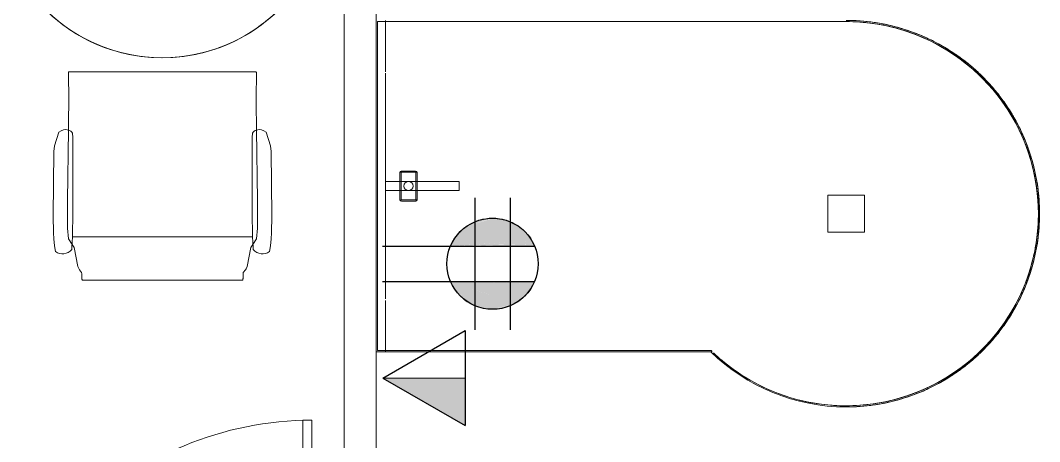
# Model space of a CAD drawing. Header units: inches. Extents: x 4757 to 6765, y 9919 to 10946.
# Drawn here: x 6284.3 to 6394.9, y 10824 to 10869.7 of the extents above; entities that cross this region are included whole.
import ezdxf

# ---------------------------------------------------------------- set-up
doc = ezdxf.new("R2010")
doc.units = ezdxf.units.IN
doc.header["$MEASUREMENT"] = 0
for name, color, linetype, lineweight in [('A-ANNO-NOTE', 7, 'Continuous', 9), ('A-DOOR', 31, 'Continuous', 13), ('I-FURN', 30, 'Continuous', 9), ('I-FURN-PNLS', 30, 'Continuous', 9), ('I-WALL', 2, 'Continuous', 9)]:
    doc.layers.add(name, color=color, linetype=linetype, lineweight=lineweight)

# ---------------------------------------------------------------- blocks, each defined once
blk = doc.blocks.new('Zira Wksta 12 - Type 1-7036543-Level XX  POWER _ SIGNAL')
at = {"layer": 'I-FURN'}
for p, q in [((-49, -13), (-53, -13)), ((-53, -13), (-53, -17)), ((-53, -17), (-53, -13)), ((-53, -13), (-49, -13)), ((-49, -17), (-49, -13)), ((-49, -13), (-49, -17)), ((-53, -17), (-49, -17)), ((-49, -17), (-53, -17))]:
    blk.add_line(p, q, dxfattribs=at)
at = {"layer": 'I-FURN-PNLS'}
for p, q in [((-36.3, 0), (0, 0)), ((0, 0), (-36.3, 0)), ((-36.3, 0), (0, 0)), ((0, 0), (-1, 0)), ((-1, 0), (-1, -0.12)), ((-1, -0.12), (-1, 0)), ((-1, 0), (0, 0)), ((0, -36), (0, 0)), ((0, 0), (0, -36)), ((0, -36), (0, 0)), ((0, 0), (0, -36)), ((-36.35, -0.13), (-0.13, -0.13)), ((-0.13, -0.13), (-36.35, -0.13)), ((-0.13, -0.13), (-36.35, -0.13)), ((-36.35, -0.13), (-0.13, -0.13)), ((-36.3, 0), (0, 0)), ((-1, -0.13), (-1, -3.57)), ((-1, -3.57), (-1, -0.13)), ((-0.13, -0.13), (-0.13, -35.87)), ((-0.13, -35.87), (-0.13, -0.13)), ((-0.13, -35.87), (-0.13, -0.13)), ((-0.13, -0.13), (-0.13, -35.87)), ((-1, -3.6), (-1, -5.58)), ((-1, -5.58), (-1, -3.6)), ((-1, -5.74), (-1, -30.26)), ((-1, -17.5), (-1, -5.74)), ((-4.44, -16.56), (-4.44, -19.44)), ((-4.44, -19.44), (-4.44, -16.56)), ((-4.31, -16.56), (-4.31, -16.71)), ((-4.31, -16.71), (-4.31, -16.56)), ((-2.75, -16.37), (-4.25, -16.37)), ((-4.25, -16.37), (-2.75, -16.37)), ((-4.18, -16.5), (-4.25, -16.5)), ((-4.25, -16.5), (-4.18, -16.5)), ((-2.83, -16.5), (-4.17, -16.5)), ((-4.17, -16.5), (-2.83, -16.5)), ((-2.75, -16.5), (-2.82, -16.5)), ((-2.82, -16.5), (-2.75, -16.5)), ((-2.69, -16.71), (-2.69, -16.56)), ((-2.69, -16.56), (-2.69, -16.71)), ((-2.56, -19.44), (-2.56, -16.56)), ((-2.56, -16.56), (-2.56, -19.44)), ((-7.55, -17.5), (-9, -17.5)), ((-9, -17.5), (-9, -18.5)), ((-9, -18.5), (-9, -17.5)), ((-9, -17.5), (-7.55, -17.5)), ((-4.44, -17.5), (-7.53, -17.5)), ((-7.53, -17.5), (-4.44, -17.5)), ((-4.31, -17.5), (-4.44, -17.5)), ((-4.44, -17.5), (-4.31, -17.5)), ((-4.31, -16.75), (-4.31, -19.25)), ((-4.31, -19.25), (-4.31, -16.75)), ((-4.15, -17.5), (-4.31, -17.5)), ((-4.31, -17.5), (-4.15, -17.5)), ((-3.64, -17.5), (-4.11, -17.5)), ((-4.11, -17.5), (-3.64, -17.5)), ((-3.36, -17.5), (-3.64, -17.5)), ((-3.64, -17.5), (-3.36, -17.5)), ((-2.89, -17.5), (-3.36, -17.5)), ((-3.36, -17.5), (-2.89, -17.5)), ((-2.69, -17.5), (-2.85, -17.5)), ((-2.85, -17.5), (-2.69, -17.5)), ((-2.69, -19.25), (-2.69, -16.75)), ((-2.69, -16.75), (-2.69, -19.25)), ((-2.56, -17.5), (-2.69, -17.5)), ((-2.69, -17.5), (-2.56, -17.5)), ((-1, -17.5), (-2.56, -17.5)), ((-2.56, -17.5), (-1, -17.5)), ((-1, -18.5), (-1, -17.5)), ((-1, -17.5), (-1, -18.5)), ((-1, -18.5), (-1, -17.5)), ((-9, -18.5), (-5.89, -18.5)), ((-5.89, -18.5), (-9, -18.5)), ((-5.87, -18.5), (-4.44, -18.5)), ((-4.44, -18.5), (-5.87, -18.5)), ((-4.44, -18.5), (-4.31, -18.5)), ((-4.31, -18.5), (-4.44, -18.5)), ((-4.31, -18.5), (-4.15, -18.5)), ((-4.15, -18.5), (-4.31, -18.5)), ((-4.11, -18.5), (-3.64, -18.5)), ((-3.64, -18.5), (-4.11, -18.5)), ((-3.64, -18.5), (-3.36, -18.5)), ((-3.36, -18.5), (-3.64, -18.5)), ((-3.36, -18.5), (-2.89, -18.5)), ((-2.89, -18.5), (-3.36, -18.5)), ((-2.85, -18.5), (-2.69, -18.5)), ((-2.69, -18.5), (-2.85, -18.5)), ((-2.69, -18.5), (-2.56, -18.5)), ((-2.56, -18.5), (-2.69, -18.5)), ((-2.56, -18.5), (-1, -18.5)), ((-1, -18.5), (-2.56, -18.5)), ((-1, -30.26), (-1, -18.5)), ((-4.31, -19.29), (-4.31, -19.44)), ((-4.31, -19.44), (-4.31, -19.29)), ((-4.25, -19.5), (-4.18, -19.5)), ((-4.18, -19.5), (-4.25, -19.5)), ((-4.25, -19.62), (-2.75, -19.62)), ((-2.75, -19.62), (-4.25, -19.62)), ((-4.17, -19.5), (-2.83, -19.5)), ((-2.83, -19.5), (-4.17, -19.5)), ((-2.82, -19.5), (-2.75, -19.5)), ((-2.75, -19.5), (-2.82, -19.5)), ((-2.69, -19.44), (-2.69, -19.29)), ((-2.69, -19.29), (-2.69, -19.44)), ((-1, -30.42), (-1, -32.4)), ((-1, -32.4), (-1, -30.42)), ((-1, -32.44), (-1, -35.87)), ((-1, -35.87), (-1, -32.44)), ((-0.13, -35.87), (-51, -35.87)), ((-51, -35.87), (-0.13, -35.87)), ((-51, -35.87), (-0.13, -35.87)), ((-0.13, -35.87), (-51, -35.87)), ((-1, -35.88), (-1, -36)), ((-1, -36), (-1, -35.88))]:
    blk.add_line(p, q, dxfattribs=at)
for centre, radius, start, end in [((-51, -15), 21, 90, 270), ((-51, -15), 21, 90, 270), ((-51, -15), 20.87, 90, 180), ((-51, -15), 20.87, 90, 122.7273), ((-51, -15), 20.87, 98.1818, 114.5455), ((-51, -15), 21, 101.1684, 106.7644), ((-51, -15), 21, 101.1684, 106.7644), ((-51, -15), 20.87, 98.1818, 106.3636), ((-51, -15), 21, 98.382, 101.1684), ((-51, -15), 21, 98.382, 101.1684), ((-51, -15), 21, 90, 98.382), ((-51, -15), 21, 98.1818, 98.382), ((-51, -15), 21, 90, 98.1818), ((-51, -15), 20.87, 90, 98.1818), ((-51, -15), 20.87, 90, 98.1818), ((-51, -15), 21, 45.5847, 90), ((-51, -15), 21, 45.5847, 90), ((-51, -15), 21, 45.5847, 90), ((-51, -15), 21, 45.5847, 90), ((-51, -15), 20.88, 46.3945, 90), ((-51, -15), 20.88, 46.3945, 90), ((-51, -15), 20.88, 60.2965, 90), ((-51, -15), 20.88, 46.3945, 90), ((-51, -15), 20.87, 106.3636, 180), ((-51, -15), 21, 110.1031, 115.1473), ((-51, -15), 21, 110.1031, 114.5455), ((-51, -15), 21, 106.7644, 110.1031), ((-51, -15), 21, 106.7644, 110.1031), ((-51, -15), 21, 118.7187, 123.5308), ((-51, -15), 21, 118.7187, 122.7273), ((-51, -15), 20.87, 114.5455, 122.7273), ((-51, -15), 21, 115.1473, 118.7187), ((-51, -15), 21, 115.1473, 118.7187), ((-51, -15), 21, 114.5455, 115.1473), ((-51, -15), 20.87, 122.7273, 139.0909), ((-51, -15), 20.87, 122.7273, 130.9091), ((-51, -15), 21, 123.5308, 127.228), ((-51, -15), 21, 123.5308, 127.228), ((-51, -15), 21, 122.7273, 123.5308), ((-51, -15), 20.88, 46.3945, 60.2965), ((-51, -15), 21, 127.228, 131.915), ((-51, -15), 21, 127.228, 131.915), ((-51, -15), 20.87, 130.9091, 155.4545), ((-51, -15), 21, 131.915, 135.6889), ((-51, -15), 21, 131.915, 135.6889), ((-51, -15), 21, 135.6889, 140.3), ((-51, -15), 21, 135.6889, 139.0909), ((-51, -15), 20.88, 45.6338, 45.8727), ((-51, -15), 20.88, 45.6338, 45.8727), ((-51, -15), 20.88, 45.6338, 45.8727), ((-51, -15), 20.88, 45.6338, 45.8727), ((-51, -15), 20.88, 45.4448, 45.6338), ((-51, -15), 20.88, 45.4448, 45.6338), ((-51, -15), 20.88, 45.4448, 45.6338), ((-51, -15), 20.88, 45.4448, 45.6338), ((-51, -15), 20.87, 139.0909, 147.2727), ((-51, -15), 21, 140.3, 144.1238), ((-51, -15), 21, 140.3, 144.1238), ((-51, -15), 21, 139.0909, 140.3), ((-51, -15), 21, 144.1238, 148.6861), ((-51, -15), 21, 144.1238, 148.6861), ((-51, -15), 20.87, 147.2727, 155.4545), ((-51, -15), 21, 148.6861, 152.5432), ((-51, -15), 21, 148.6861, 152.5432), ((-51, -15), 21, 152.5432, 157.0735), ((-51, -15), 21, 152.5432, 155.4545), ((-51, -15), 20.87, 155.4545, 171.8182), ((-51, -15), 20.87, 155.4545, 163.6364), ((-51, -15), 21, 155.4545, 157.0735), ((-51, -15), 21, 158.9402, 160.9524), ((-51, -15), 21, 158.9402, 160.9524), ((-51, -15), 21, 157.0735, 158.8697), ((-51, -15), 21, 157.0735, 158.8697), ((-51, -15), 21, 160.9524, 165.4626), ((-51, -15), 21, 160.9524, 163.6364), ((-51, -15), 20.87, 163.6364, 180), ((-51, -15), 21, 165.4626, 169.3548), ((-51, -15), 21, 165.4626, 169.3548), ((-51, -15), 21, 163.6364, 165.4626), ((-51, -15), 21, 169.3548, 173.8538), ((-51, -15), 21, 171.8182, 173.8538), ((-51, -15), 20.87, 171.8182, 180), ((-51, -15), 21, 169.3548, 171.8182), ((-51, -15), 21, 173.8538, 177.7523), ((-51, -15), 21, 173.8538, 177.7523), ((-51, -15), 21, 177.7523, 180), ((-51, -15), 21, 177.7523, 180), ((-51, -15), 21, 180, 182.2477), ((-51, -15), 21, 180, 182.2477), ((-51, -15), 20.87, 180, 212.7273), ((-51, -15), 20.87, 180, 270), ((-51, -15), 20.87, 180, 220.9091), ((-51, -15), 20.87, 180, 196.3636), ((-51, -15), 21, 182.2477, 186.1462), ((-51, -15), 21, 182.2477, 186.1462), ((-4.25, -16.56), 0.188, 90, 180), ((-4.25, -16.56), 0.188, 165, 180), ((-4.25, -16.56), 0.187, 90, 165), ((-4.25, -16.56), 0.0625, 90, 180), ((-4.25, -16.56), 0.0625, 90, 180), ((-2.75, -16.56), 0.188, 360, 90), ((-2.75, -16.56), 0.188, 15, 90), ((-2.75, -16.56), 0.0625, 360, 90), ((-2.75, -16.56), 0.0625, 0, 90), ((-2.75, -16.56), 0.188, 0, 15), ((-51, -15), 21, 186.1462, 190.6452), ((-51, -15), 21, 186.1462, 190.6452), ((-3.5, -18), 0.5, 90, 270), ((-3.5, -18), 0.5, 90, 270), ((-3.5, -18), 0.5, 270, 90), ((-3.5, -18), 0.5, 270, 90), ((-51, -15), 21, 190.6452, 194.5374), ((-51, -15), 21, 190.6452, 194.5374), ((-4.25, -19.44), 0.188, 180, 270), ((-4.25, -19.44), 0.188, 180, 195), ((-4.25, -19.44), 0.188, 195, 270), ((-4.25, -19.44), 0.0625, 180, 270), ((-4.25, -19.44), 0.0625, 180, 270), ((-2.75, -19.44), 0.188, 270, 360), ((-2.75, -19.44), 0.0625, 270, 0), ((-2.75, -19.44), 0.0625, 270, 285), ((-2.75, -19.44), 0.188, 270, 285), ((-2.75, -19.44), 0.0625, 285, 315), ((-2.75, -19.44), 0.0625, 315, 345), ((-2.75, -19.44), 0.187, 285, 345), ((-2.75, -19.44), 0.0625, 345, 0), ((-2.75, -19.44), 0.187, 345, 0), ((-51, -15), 21, 194.5374, 199.0476), ((-51, -15), 21, 194.5374, 199.0476), ((-51, -15), 20.87, 196.3636, 270), ((-51, -15), 21, 199.0476, 200.954), ((-51, -15), 21, 199.0476, 200.954), ((-51, -15), 21, 201.0598, 202.9265), ((-51, -15), 21, 201.0598, 202.9265), ((-51, -15), 21, 202.9265, 207.4568), ((-51, -15), 21, 202.9265, 207.4568), ((-51, -15), 21, 207.4568, 209.7141), ((-51, -15), 21, 207.4568, 209.7141), ((-51, -15), 21, 209.7632, 211.3139), ((-51, -15), 21, 209.7632, 211.3139), ((-51, -15), 21, 211.3139, 215.8762), ((-51, -15), 21, 211.3139, 215.8762), ((-51, -15), 20.87, 212.7273, 261.8182), ((-51, -15), 21, 215.8762, 219.7), ((-51, -15), 21, 215.8762, 219.7), ((-51, -15), 21, 219.7, 224.3111), ((-51, -15), 21, 219.7, 224.3111), ((-51, -15), 20.87, 220.9091, 261.8182), ((-51, -15), 21, 224.3111, 228.085), ((-51, -15), 21, 224.3111, 228.085), ((-51, -15), 21, 228.085, 229.0909), ((-51, -15), 21, 228.085, 232.772), ((-51, -15), 21, 229.0909, 232.772), ((-51, -15), 21, 232.772, 236.4692), ((-51, -15), 21, 232.772, 236.4692), ((-51, -15), 21, 236.4692, 241.2813), ((-51, -15), 21, 236.4692, 241.2813), ((-51, -15), 21, 241.2813, 244.8527), ((-51, -15), 21, 241.2813, 244.8527), ((-51, -15), 21, 244.8527, 249.8969), ((-51, -15), 21, 244.8527, 249.8969), ((-51, -15), 21, 249.8969, 253.2356), ((-51, -15), 21, 249.8969, 253.2356), ((-51, -15), 21, 253.2356, 253.6364), ((-51, -15), 21, 253.2356, 258.8316), ((-51, -15), 21, 253.6364, 258.8316), ((-51, -15), 21, 258.8316, 261.618), ((-51, -15), 21, 258.8316, 261.618), ((-51, -15), 21, 261.618, 270), ((-51, -15), 21, 261.618, 270), ((-51, -15), 20.87, 261.8182, 270), ((-51, -15), 20.87, 261.8182, 270)]:
    blk.add_arc(centre, radius, start, end, dxfattribs=at)
blk = doc.blocks.new('Door - Glass Single - Patch - Short Handle-7125741-Level XX  POWER _ SIGNAL')
at = {"layer": 'A-DOOR', "lineweight": 20}
for p, q in [((17, 38), (17, 2)), ((18, 38), (17, 38)), ((18, 2), (18, 38)), ((17, 2), (18, 2))]:
    blk.add_line(p, q, dxfattribs=at)
at = {"layer": 'A-DOOR', "lineweight": 9}
blk.add_arc((18, 2), 36, 90, 180.5, dxfattribs=at)
blk = doc.blocks.new('F - CONF TABLE _ROUND-4 CHAIRS_ - Lam 30Dia Single-Column Base-V33-Level XX  POWER _ SIGNAL')
at = {"layer": 'I-FURN'}
for p, q in [((-26.44, 39.41), (-9.01, 39.41)), ((-27.3, 35.86), (-26.9, 37.93)), ((-26.9, 37.93), (-26.82, 38.17)), ((-26.82, 38.17), (-26.75, 38.31)), ((-26.75, 38.31), (-26.49, 38.57)), ((-8.95, 38.57), (-8.7, 38.31)), ((-8.7, 38.31), (-8.54, 37.93)), ((-8.54, 37.93), (-8.14, 35.86)), ((-29.52, 34.93), (-29.46, 35.7)), ((-29.46, 35.7), (-29.35, 36.31)), ((-27.93, 34.93), (-27.53, 35.53)), ((-27.57, 36.09), (-27.55, 35.86)), ((-27.55, 35.86), (-27.48, 34.7)), ((-27.53, 35.53), (-27.3, 35.86)), ((-8.14, 35.86), (-7.91, 35.53)), ((-7.96, 34.7), (-7.89, 35.86)), ((-7.91, 35.53), (-7.51, 34.93)), ((-7.89, 35.86), (-7.88, 36.09)), ((-6.1, 36.31), (-5.99, 35.7)), ((-5.99, 35.7), (-5.92, 34.93)), ((-29.56, 34.28), (-29.52, 34.93)), ((-28.03, 33.77), (-27.93, 34.93)), ((-27.48, 34.7), (-27.44, 32.02)), ((-7.96, 34.7), (-27.48, 34.7)), ((-8, 32.02), (-7.96, 34.7)), ((-7.51, 34.93), (-7.41, 33.77)), ((-5.92, 34.93), (-5.89, 34.28)), ((-29.6, 32.42), (-29.56, 34.28)), ((-28.03, 30.77), (-28.03, 33.77)), ((-7.41, 33.77), (-7.41, 30.77)), ((-5.89, 34.28), (-5.84, 32.42)), ((-29.51, 25.42), (-29.6, 32.42)), ((-5.84, 32.42), (-5.93, 25.42)), ((-27.44, 32.02), (-27.44, 23.93)), ((-8, 23.93), (-8, 32.02)), ((-27.93, 23.1), (-28.03, 30.77)), ((-7.41, 30.77), (-7.52, 23.1)), ((-29.45, 24.83), (-29.51, 25.42)), ((-28.96, 23.33), (-29.45, 24.83)), ((-6, 24.83), (-6.49, 23.33)), ((-5.93, 25.42), (-6, 24.83)), ((-27.44, 23.93), (-27.49, 23.43)), ((-7.95, 23.43), (-8, 23.93)), ((-7.55, 16.78), (-27.89, 16.78)), ((8.39, 8.52), (9.89, 9.01)), ((9.89, 9.01), (10.49, 9.07)), ((10.49, 9.07), (17.49, 9.17)), ((17.49, 9.17), (19.35, 9.12)), ((19.35, 9.12), (19.99, 9.09)), ((19.99, 9.09), (20.76, 9.02)), ((20.76, 9.02), (21.37, 8.91)), ((1.84, -12.89), (1.84, 7.45)), ((8.17, 7.49), (15.83, 7.6)), ((8.99, 7), (8.5, 7.06)), ((17.08, 7), (8.99, 7)), ((15.83, 7.6), (18.83, 7.6)), ((19.76, 7.04), (17.08, 7)), ((18.83, 7.6), (20, 7.49)), ((20.93, 7.11), (19.76, 7.04)), ((19.76, -12.48), (19.76, 7.04)), ((20, 7.49), (20.59, 7.09)), ((20.59, 7.09), (20.93, 6.86)), ((21.15, 7.13), (20.93, 7.11)), ((20.93, 6.86), (22.99, 6.46)), ((22.99, 6.46), (23.23, 6.38)), ((23.23, 6.38), (23.37, 6.31)), ((23.37, 6.31), (23.63, 6.05)), ((24.48, 6), (24.48, -11.43)), ((22.99, -11.89), (20.93, -12.29)), ((23.37, -11.74), (22.99, -11.89)), ((23.63, -11.49), (23.37, -11.74)), ((15.83, -13.03), (8.17, -12.92)), ((8.5, -12.49), (8.99, -12.43)), ((8.99, -12.43), (17.08, -12.43)), ((18.83, -13.03), (15.83, -13.03)), ((17.08, -12.43), (19.76, -12.48)), ((20, -12.93), (18.83, -13.03)), ((19.76, -12.48), (20.93, -12.54)), ((20.59, -12.52), (20, -12.93)), ((20.93, -12.29), (20.59, -12.52)), ((20.93, -12.54), (21.15, -12.56)), ((9.89, -14.44), (8.39, -13.95)), ((21.37, -14.34), (20.76, -14.45)), ((10.49, -14.5), (9.89, -14.44)), ((17.49, -14.6), (10.49, -14.5)), ((19.35, -14.55), (17.49, -14.6)), ((19.99, -14.52), (19.35, -14.55)), ((20.76, -14.45), (19.99, -14.52))]:
    blk.add_line(p, q, dxfattribs=at)
for centre, radius, start, end in [((-28.58, 35.24), 1.32, 40.065, 125.935), ((-6.87, 35.24), 1.32, 54.065, 139.935), ((-28.24, 24.18), 1.12, 229.743, 286.0891), ((-28.15, 23.85), 0.781, 286.8466, 327.6782), ((-7.29, 23.85), 0.781, 212.3218, 253.1534), ((-7.21, 24.18), 1.12, 253.9109, 310.257), ((-17.69, -2.75), 18, 0, 180), ((-17.69, -2.75), 18, 360, 180), ((-17.69, -2.75), 18, 104.2105, 113.6842), ((-17.69, -2.75), 18, 47.3684, 104.2105), ((-17.69, -2.75), 18, 113.6842, 180), ((-17.69, -2.75), 18, 37.8947, 47.3684), ((20.31, 8.14), 1.32, 310.065, 35.935), ((-17.69, -2.75), 18, 0, 37.8947), ((9.24, 7.8), 1.12, 139.743, 196.0891), ((8.91, 7.72), 0.781, 196.8466, 237.6782), ((-17.69, -2.75), 18, 180, 0), ((-17.69, -2.75), 18, 180, 360), ((-17.69, -2.75), 18, 180, 265.2632), ((-17.69, -2.75), 18, 350.5263, 0), ((-17.69, -2.75), 18, 341.0526, 350.5263), ((-17.69, -2.75), 18, 274.7368, 341.0526), ((9.24, -13.23), 1.12, 163.9109, 220.257), ((8.91, -13.15), 0.781, 122.3218, 163.1534), ((20.31, -13.57), 1.32, 324.065, 49.935), ((-17.69, -2.75), 18, 265.2632, 274.7368)]:
    blk.add_arc(centre, radius, start, end, dxfattribs=at)
for points, knots in [([(-26.49, 38.57), (-26.49, 38.62), (-26.49, 38.76), (-26.48, 38.94), (-26.48, 39.09), (-26.47, 39.19), (-26.46, 39.28), (-26.45, 39.34), (-26.45, 39.39), (-26.44, 39.41), (-26.44, 39.41)], [-1, -1, -1, -1, -0.888889, -0.666667, -0.555556, -0.444444, -0.333333, -0.222222, -0.111111, 0, 0, 0, 0]), ([(-9.01, 39.41), (-9, 39.41), (-9, 39.39), (-8.99, 39.34), (-8.98, 39.25), (-8.96, 39.03), (-8.95, 38.76), (-8.95, 38.57)], [-1, -1, -1, -1, -0.888889, -0.777778, -0.666667, -0.444444, 0, 0, 0, 0]), ([(-27.89, 16.78), (-27.9, 16.78), (-27.92, 16.85), (-27.94, 17.15), (-27.94, 17.48), (-27.94, 17.64), (-27.94, 17.72)], [-1, -1, -1, -1, -0.727273, -0.363636, -0.181818, 0, 0, 0, 0]), ([(-7.51, 17.72), (-7.51, 17.6), (-7.5, 17.39), (-7.51, 17.16), (-7.52, 17.02), (-7.52, 16.94), (-7.53, 16.87), (-7.54, 16.81), (-7.54, 16.78), (-7.55, 16.78), (-7.55, 16.78)], [-1, -1, -1, -1, -0.727273, -0.545455, -0.454545, -0.363636, -0.272727, -0.181818, -0.090909, 0, 0, 0, 0]), ([(1.84, 7.45), (1.84, 7.46), (1.91, 7.48), (2.21, 7.5), (2.54, 7.5), (2.7, 7.5), (2.78, 7.5)], [-1, -1, -1, -1, -0.727273, -0.363636, -0.181818, 0, 0, 0, 0]), ([(23.63, 6.05), (23.68, 6.05), (23.82, 6.05), (24, 6.05), (24.15, 6.04), (24.25, 6.03), (24.34, 6.03), (24.41, 6.02), (24.45, 6.01), (24.47, 6), (24.48, 6)], [-1, -1, -1, -1, -0.888889, -0.666667, -0.555556, -0.444444, -0.333333, -0.222222, -0.111111, 0, 0, 0, 0]), ([(24.48, -11.43), (24.47, -11.43), (24.45, -11.44), (24.41, -11.45), (24.32, -11.46), (24.1, -11.48), (23.82, -11.48), (23.63, -11.49)], [-1, -1, -1, -1, -0.888889, -0.777778, -0.666667, -0.444444, 0, 0, 0, 0]), ([(2.78, -12.93), (2.66, -12.93), (2.45, -12.93), (2.22, -12.93), (2.08, -12.92), (2, -12.92), (1.93, -12.91), (1.88, -12.9), (1.84, -12.89), (1.84, -12.89), (1.84, -12.89)], [-1, -1, -1, -1, -0.727273, -0.545455, -0.454545, -0.363636, -0.272727, -0.181818, -0.090909, 0, 0, 0, 0])]:
    blk.add_open_spline(points, degree=3, knots=knots, dxfattribs=at)
for points in [[(-27.89, 18.69), (-27.89, 19.43), (-27.9, 20.91), (-27.92, 22.37), (-27.93, 23.1)], [(-7.52, 23.1), (-7.53, 22.37), (-7.54, 20.91), (-7.55, 19.43), (-7.56, 18.69)], [(-27.94, 17.72), (-27.93, 17.88), (-27.91, 18.21), (-27.9, 18.53), (-27.89, 18.69)], [(-7.56, 18.69), (-7.55, 18.53), (-7.53, 18.21), (-7.52, 17.88), (-7.51, 17.72)], [(2.78, 7.5), (2.94, 7.49), (3.27, 7.48), (3.59, 7.46), (3.75, 7.45)], [(3.75, 7.45), (4.49, 7.45), (5.97, 7.46), (7.44, 7.48), (8.17, 7.49)], [(3.75, -12.88), (3.59, -12.89), (3.27, -12.91), (2.94, -12.92), (2.78, -12.93)], [(8.17, -12.92), (7.44, -12.91), (5.97, -12.9), (4.49, -12.89), (3.75, -12.88)]]:
    blk.add_open_spline(points, degree=3, dxfattribs=at)

msp = doc.modelspace()

# ---------------------------------------------------------------- hatches: boundary and pattern name
at = {"layer": 'A-ANNO-NOTE'}
for points in [[(6332.65, 10847.32), (6335.46, 10848.24), (6334.3, 10848.09)], [(6332.65, 10847.32), (6338.4, 10847.32), (6335.59, 10848.24)], [(6332.65, 10847.32), (6334.3, 10848.09), (6333.09, 10847.6)], [(6336.76, 10848.09), (6336.37, 10848.17), (6335.59, 10848.24)], [(6338.4, 10847.32), (6336.76, 10848.09), (6335.59, 10848.24)], [(6338.4, 10847.32), (6337.96, 10847.6), (6336.76, 10848.09)], [(6337.96, 10847.6), (6337.13, 10847.97), (6336.76, 10848.09)], [(6337.96, 10847.6), (6337.73, 10847.72), (6337.13, 10847.97)], [(6331.26, 10845.79), (6332.65, 10847.32), (6331.96, 10846.72)], [(6331.26, 10845.79), (6338.4, 10847.32), (6332.65, 10847.32), (6332.27, 10846.89)], [(6332.27, 10845.79), (6339.8, 10845.79), (6338.4, 10847.32), (6331.26, 10845.79)], [(6339.8, 10845.79), (6339.09, 10846.72), (6338.4, 10847.32)], [(6330.97, 10845.21), (6339.8, 10845.79), (6331.26, 10845.79), (6331.08, 10845.44)], [(6330.97, 10845.21), (6339.99, 10845.44), (6339.8, 10845.79), (6332.27, 10845.29)], [(6340.09, 10845.21), (6339.99, 10845.44), (6332.27, 10845.21)], [(6339.99, 10841.14), (6330.97, 10841.37), (6331.07, 10841.14), (6332.27, 10841.14)], [(6331.87, 10839.95), (6331.07, 10841.14), (6331.47, 10840.46)], [(6338.19, 10839.11), (6339.99, 10841.14), (6331.07, 10841.14), (6332.27, 10840.8)], [(6332.87, 10839.11), (6331.07, 10841.14), (6331.87, 10839.95), (6332.27, 10839.62)], [(6332.87, 10839.11), (6338.19, 10839.11), (6331.07, 10841.14), (6332.27, 10839.79)], [(6339.99, 10841.14), (6340.09, 10841.37), (6332.27, 10841.34)], [(6338.19, 10839.11), (6339.18, 10839.95), (6339.99, 10841.14)], [(6339.18, 10839.95), (6339.59, 10840.46), (6339.99, 10841.14)], [(6333.21, 10838.92), (6338.19, 10839.11), (6332.87, 10839.11)], [(6333.21, 10838.92), (6337.85, 10838.92), (6338.19, 10839.11)], [(6338.19, 10839.11), (6338.81, 10839.59), (6339.18, 10839.95)], [(6335.46, 10838.34), (6333.21, 10838.92), (6334.3, 10838.49)], [(6335.46, 10838.34), (6337.85, 10838.92), (6333.21, 10838.92)], [(6335.59, 10838.34), (6336.76, 10838.49), (6337.85, 10838.92)], [(6335.59, 10838.34), (6336.37, 10838.41), (6336.76, 10838.49)], [(6336.76, 10838.49), (6337.13, 10838.61), (6337.85, 10838.92)], [(6332.55, 10825.72), (6332.55, 10830.87), (6323.62, 10830.87), (6332.27, 10825.88)]]:
    msp.add_hatch(color=256, dxfattribs=at).paths.add_polyline_path(points, flags=0)

# ---------------------------------------------------------------- linework, layer by layer
at = {"layer": 'A-ANNO-NOTE', "lineweight": 30}
for p, q in [((6333.61, 10850.46), (6333.61, 10836.12)), ((6337.45, 10850.46), (6337.45, 10836.12)), ((6323.57, 10845.21), (6340.09, 10845.21)), ((6323.57, 10841.37), (6340.09, 10841.37)), ((6323.62, 10830.87), (6332.55, 10836.03)), ((6332.55, 10836.03), (6332.55, 10825.72)), ((6323.62, 10830.87), (6332.55, 10825.72))]:
    msp.add_line(p, q, dxfattribs=at)
at = {"layer": 'A-ANNO-NOTE'}
for p, q in [((6330.97, 10845.21), (6340.09, 10845.21)), ((6340.09, 10841.37), (6330.97, 10841.37)), ((6323.62, 10830.87), (6332.55, 10825.72)), ((6332.55, 10830.87), (6323.62, 10830.87)), ((6332.55, 10825.72), (6332.55, 10830.87))]:
    msp.add_line(p, q, dxfattribs=at)
at = {"layer": 'A-ANNO-NOTE', "lineweight": 30}
msp.add_circle((6335.53, 10843.29), 4.95, dxfattribs=at)
at = {"layer": 'A-ANNO-NOTE'}
for start, end in [(22.7756, 157.2244), (202.7756, 337.2244)]:
    msp.add_arc((6335.53, 10843.29), 4.95, start, end, dxfattribs=at)
at = {"layer": 'I-WALL', "lineweight": 13}
for p, q in [((6319.41, 10940.17), (6319.41, 10788.54)), ((6322.91, 10788.54), (6322.91, 10940.17))]:
    msp.add_line(p, q, dxfattribs=at)

# ---------------------------------------------------------------- block references
at = {"layer": 'A-DOOR'}
msp.add_blockref('Door - Glass Single - Patch - Short Handle-7125741-Level XX  POWER _ SIGNAL', (6297.92, 10788.29), dxfattribs=at)
at = {"layer": 'I-FURN', "rotation": 180}
for name, p in [('Zira Wksta 12 - Type 1-7036543-Level XX  POWER _ SIGNAL', (6322.91, 10833.73)), ('F - CONF TABLE _ROUND-4 CHAIRS_ - Lam 30Dia Single-Column Base-V33-Level XX  POWER _ SIGNAL', (6281.98, 10880.92))]:
    msp.add_blockref(name, p, dxfattribs=at)

doc.saveas('drawing.dxf')
